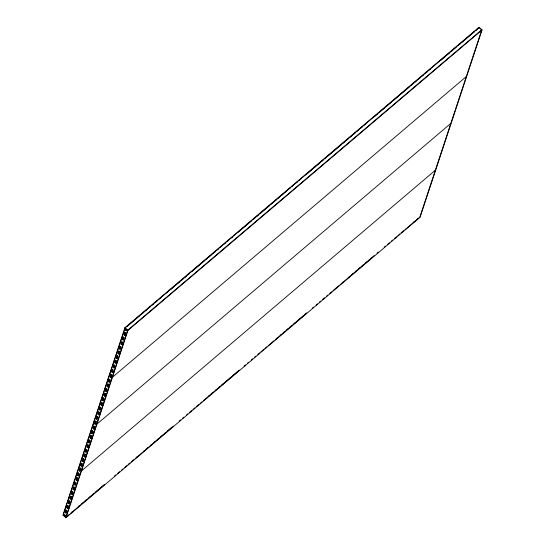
<?xml version="1.0" encoding="UTF-8"?>
<svg xmlns="http://www.w3.org/2000/svg" width="545" height="545" viewBox="0 0 545 545"><rect width="100%" height="100%" fill="white"/><g stroke="black" fill="none" stroke-linecap="round" stroke-linejoin="round"><path stroke-width="0.82" d="M124.914 327.709L62.954 515.045L65.993 517.75L420.086 217.291L482.046 29.955L479.007 27.25L124.914 327.709L127.946 330.413L65.993 517.75M63.206 515.27L125.166 327.933L479.259 27.475L475.962 30.404M404.915 229.724L419.834 217.067L450.81 123.402L96.969 424.078L93.938 421.374M450.872 123.218L466.036 77.37M466.241 76.743L481.794 29.73L127.694 330.181L65.741 517.525L69.038 514.596M127.367 326.257L140.024 315.453M141.319 314.349L143.914 312.149M145.208 311.052L147.157 309.397M148.451 308.3L150.4 306.651M152.348 304.996L153.642 303.899M155.591 302.243L157.532 300.595M159.481 298.946L160.775 297.843M166.613 292.89L167.908 291.793M170.81 289.395L176.001 284.994M177.295 283.891L179.891 281.69M181.185 280.593L183.134 278.938M184.428 277.841L186.376 276.186M188.318 274.537L189.619 273.44M191.561 271.785L193.509 270.136M194.497 269.23L204.879 260.421M206.173 259.325L212.012 254.372M213.306 253.268L215.255 251.62M217.196 249.971L218.497 248.867M220.439 247.219L222.387 245.57M224.329 243.915L225.63 242.818M227.572 241.162L228.873 240.066M231.468 237.865L232.763 236.762M238.254 232.17L240.842 229.97M242.144 228.866L247.982 223.913M249.276 222.816L251.218 221.168M253.166 219.512L255.115 217.864M256.409 216.76L258.357 215.112M260.299 213.463L269.727 205.397M271.029 204.293L276.86 199.341M278.161 198.244L280.103 196.588M281.404 195.492L284 193.291M285.294 192.187L287.242 190.539M289.184 188.89L290.485 187.787M292.427 186.138L293.721 185.034M296.317 182.834L297.618 181.737M299.559 180.082L300.86 178.985M305.691 174.945L312.823 168.895M314.124 167.792L316.066 166.143M317.367 165.04L319.956 162.839M321.257 161.742L323.199 160.087M325.147 158.438L326.441 157.335M328.097 155.87L341.715 144.316M343.009 143.212L344.958 141.564M346.252 140.46L348.848 138.26M350.149 137.163L352.09 135.507M353.392 134.411L355.333 132.755M357.282 131.107L358.576 130.01M361.171 127.809L362.466 126.706M364.414 125.057L365.709 123.953M373.134 117.72L377.671 113.871M378.966 112.767L380.914 111.119M382.209 110.015L384.804 107.815M386.105 106.718L388.047 105.062M389.341 103.966L391.29 102.317M393.238 100.662L394.532 99.565M394.893 99.19L409.813 86.532M411.107 85.436L413.703 83.235M414.997 82.132L416.945 80.483M418.24 79.379L420.188 77.731M422.13 76.082L423.431 74.978M425.373 73.33L427.321 71.674M429.269 70.026L430.564 68.929M440.571 60.495L445.762 56.094M447.057 54.991L449.652 52.79M450.947 51.693L452.895 50.045M454.189 48.941L456.138 47.292M458.079 45.637L460.028 43.988M461.322 42.892L474.661 31.508M127.946 330.413L482.046 29.955M82.377 469.586L81.287 470.512L78.759 468.257M71.354 512.566L72.648 511.462M78.487 506.516L79.788 505.413M81.73 503.764L83.678 502.108M84.972 501.012L86.921 499.363M88.862 497.708L90.811 496.059M92.105 494.955L94.053 493.307M95.348 492.21L97.943 490.01M99.238 488.906L104.429 484.505M136.202 457.541L137.497 456.444M143.335 451.492L144.629 450.388M146.578 448.739L147.872 447.636M150.468 445.435L151.762 444.339M153.71 442.683L155.659 441.034M156.953 439.938L158.895 438.282M160.196 437.185L162.792 434.985M164.086 433.881L166.034 432.233M167.329 431.129L171.866 427.28M208.183 396.467L209.478 395.363M211.426 393.715L212.72 392.618M215.316 390.411L216.61 389.314M218.559 387.665L219.853 386.562M221.801 384.913L223.743 383.258M225.044 382.161L227.633 379.96M228.934 378.857L230.876 377.208M232.177 376.105L239.309 370.055M276.267 338.69L277.569 337.593M280.164 335.393L281.458 334.289M283.407 332.641L284.701 331.537M286.643 329.889L288.591 328.24M289.885 327.136L291.834 325.488M293.782 323.832L295.724 322.184M297.018 321.087L302.857 316.134M304.158 315.03L306.746 312.83M348.248 277.616L349.549 276.513M351.491 274.864L353.439 273.215M355.381 271.56L356.682 270.463M358.624 268.814L360.572 267.159M361.866 266.062L363.815 264.407M365.109 263.31L367.705 261.109M368.999 260.006L374.19 255.605M413.096 222.592L414.398 221.495M416.339 219.839L417.633 218.743M70.278 513.669L104.647 484.505M114.436 476.071L115.731 474.974M117.679 473.326L119.627 471.67M121.515 470.199L122.87 468.918M124.757 467.447L126.76 465.621M128.055 464.517L130.003 462.869M131.297 461.765L133.893 459.564M135.133 458.645L173.392 426.176M179.291 421.047L180.586 419.943M182.534 418.294L183.828 417.191M186.363 415.174L187.718 413.893M189.667 412.245L191.608 410.589M192.91 409.493L194.851 407.837M196.152 406.74L198.748 404.54M199.981 403.613L201.991 401.788M203.285 400.684L238.894 370.6M244.14 366.015L245.441 364.918M247.382 363.263L248.684 362.166M251.218 360.143L252.573 358.862M254.515 357.213L255.816 356.11M257.758 354.461L259.706 352.813M261 351.709L263.596 349.508M264.836 348.589L266.839 346.756M268.14 345.659L273.972 340.707M275.211 339.78L305.691 313.92M312.237 308.238L313.532 307.135M316.066 305.111L317.428 303.838M319.37 302.182L320.671 301.085M322.613 299.43L324.561 297.781M326.448 296.31L327.804 295.029M329.691 293.557L331.694 291.732M332.988 290.628L338.827 285.675M340.066 284.756L372.494 257.24M377.092 253.207L378.387 252.11M384.225 247.158L385.519 246.054M387.468 244.405L389.409 242.757M391.296 241.285L392.652 240.004M394.539 238.533L396.549 236.7M397.843 235.603L399.792 233.948M401.086 232.851L403.681 230.651M479.205 27.652L481.732 29.907M466.302 76.566L112.461 377.242L109.422 374.538M435.326 170.231L81.477 470.914L78.446 468.209M125.105 328.11L127.639 330.365M123.572 332.757L126.099 335.012M122.032 337.403L124.56 339.658M120.493 342.056L123.027 344.304M118.96 346.702L121.487 348.957M117.42 351.348L119.948 353.603M115.887 355.994L118.415 358.249M114.348 360.647L116.875 362.895M112.808 365.293L115.336 367.548M111.275 369.939L113.803 372.194M109.736 374.585L112.263 376.84M109.62 374.946L112.147 377.201M108.08 379.593L110.608 381.847M106.541 384.239L109.075 386.494M105.008 388.885L107.535 391.14M103.468 393.538L105.996 395.793M101.935 398.184L104.463 400.439M100.396 402.83L102.923 405.085M98.856 407.476L101.384 409.731M97.323 412.129L99.851 414.377M95.784 416.775L98.311 419.03M94.244 421.421L96.778 423.676M94.128 421.782L96.656 424.03M92.589 426.428L95.123 428.683M91.056 431.075L93.583 433.33M89.516 435.721L92.044 437.976M87.983 440.374L90.511 442.622M86.444 445.02L88.971 447.275M84.904 449.666L87.432 451.921M83.371 454.312L85.899 456.567M81.832 458.965L84.359 461.213M80.292 463.611L82.826 465.866M78.637 468.611L81.171 470.866M77.104 473.264L79.631 475.519M75.564 477.911L78.092 480.165M74.031 482.557L76.559 484.812M72.492 487.203L75.019 489.458M70.952 491.856L73.48 494.104M69.419 496.502L71.947 498.757M67.88 501.148L70.407 503.403M66.34 505.794L68.874 508.049M64.807 510.447L67.335 512.695M63.268 515.093L65.795 517.348M64.378 515.454L64.978 516.067L64.378 515.454M64.569 514.746L65.237 515.427L64.569 514.746M65.332 512.423L66.006 513.097L65.332 512.423M65.598 511.775L66.197 512.382L65.598 511.775M65.911 510.808L66.517 511.421L65.945 510.76M66.102 510.093L66.769 510.774L66.102 510.093M66.871 507.77L67.539 508.451L66.871 507.77M67.13 507.123L67.737 507.736L67.13 507.123M67.451 506.162L68.05 506.768L67.451 506.162M67.641 505.447L68.309 506.128L67.641 505.447M68.411 503.124L69.079 503.805L68.411 503.124M68.67 502.476L69.27 503.09L68.67 502.476M68.99 501.509L69.59 502.122L69.017 501.461M69.174 500.8L69.849 501.482L69.174 500.8M69.944 498.477L70.618 499.159L69.944 498.477M70.203 497.83L70.809 498.443L70.203 497.83M70.523 496.863L71.129 497.476L70.523 496.863M70.714 496.154L71.381 496.836L70.714 496.154M71.484 493.831L72.151 494.513L71.484 493.831M71.742 493.184L72.342 493.79L71.742 493.184M72.063 492.217L72.662 492.83L72.063 492.217M72.253 491.508L72.921 492.183L72.253 491.508M73.016 489.178L73.691 489.86L73.016 489.178M73.282 488.531L73.882 489.144L73.282 488.531M73.602 487.571L74.202 488.177L73.602 487.571M73.786 486.855L74.461 487.537L73.82 486.801M74.556 484.532L75.224 485.214L74.556 484.532M74.815 483.885L75.421 484.498L74.849 483.837M75.135 482.918L75.741 483.531L75.135 482.918M75.326 482.209L75.993 482.89L75.326 482.209M76.096 479.886L76.763 480.567L76.13 479.832M76.355 479.239L76.954 479.852L76.355 479.239M76.675 478.272L77.274 478.885L76.675 478.272M76.865 477.563L77.533 478.244L76.865 477.563M77.628 475.24L78.303 475.921L77.628 475.24M77.894 474.593L78.494 475.199L77.921 474.545M78.207 473.625L78.814 474.239L78.207 473.625M78.398 472.917L79.073 473.591L78.432 472.862M79.168 470.587L79.836 471.268L79.202 470.539M79.427 469.94L80.033 470.553L79.427 469.94M79.863 468.618L80.469 469.231L79.863 468.618M80.054 467.91L80.728 468.591L80.054 467.91M80.824 465.587L81.491 466.268L80.824 465.587M81.082 464.94L81.689 465.546L81.082 464.94M81.403 463.972L82.002 464.585L81.43 463.924M81.593 463.264L82.261 463.938L81.593 463.264M82.363 460.934L83.031 461.615L82.363 460.934M82.622 460.287L83.222 460.9L82.622 460.287M82.942 459.326L83.542 459.939L82.942 459.326M83.126 458.611L83.801 459.292L83.126 458.611M83.896 456.288L84.57 456.969L83.896 456.288M84.155 455.64L84.761 456.254L84.155 455.64M84.475 454.673L85.081 455.286L84.509 454.625M84.666 453.965L85.333 454.646L84.666 453.965M85.436 451.642L86.103 452.323L85.436 451.642M85.694 450.994L86.294 451.607L85.694 450.994M86.015 450.027L86.614 450.64L86.015 450.027M86.205 449.318L86.873 450L86.205 449.318M86.968 446.995L87.643 447.677L86.968 446.995M87.234 446.348L87.834 446.955L87.234 446.348M87.554 445.381L88.154 445.994L87.582 445.333M87.738 444.672L88.413 445.354L87.738 444.672M88.508 442.349L89.176 443.024L88.508 442.349M88.767 441.695L89.373 442.308L88.767 441.695M89.087 440.735L89.693 441.348L89.087 440.735M89.278 440.019L89.945 440.701L89.278 440.019M90.048 437.696L90.715 438.378L90.048 437.696M90.306 437.049L90.906 437.662L90.306 437.049M90.627 436.089L91.226 436.695L90.627 436.089M90.817 435.373L91.485 436.055L90.817 435.373M91.58 433.05L92.255 433.731L91.58 433.05M91.846 432.403L92.446 433.016L91.846 432.403M92.16 431.436L92.766 432.049L92.16 431.436M92.35 430.727L93.025 431.408L92.35 430.727M93.12 428.404L93.788 429.085L93.12 428.404M93.379 427.757L93.985 428.37L93.413 427.709M93.699 426.79L94.299 427.403L93.699 426.79M93.89 426.081L94.558 426.762L93.924 426.026M94.66 423.758L95.327 424.432L94.694 423.703M94.919 423.111L95.518 423.717L94.919 423.111M95.355 421.782L95.954 422.395L95.382 421.735M95.545 421.074L96.213 421.755L95.545 421.074M96.315 418.751L96.983 419.432L96.349 418.696M96.574 418.104L97.173 418.717L96.574 418.104M96.894 417.136L97.494 417.749L96.921 417.089M97.078 416.428L97.753 417.109L97.112 416.373M97.848 414.105L98.522 414.779L97.848 414.105M98.107 413.457L98.713 414.064L98.141 413.403M98.427 412.49L99.033 413.103L98.427 412.49M98.618 411.775L99.285 412.456L98.618 411.775M99.388 409.452L100.055 410.133L99.388 409.452M99.646 408.805L100.246 409.418L99.646 408.805M99.967 407.844L100.566 408.45L99.994 407.796M100.157 407.129L100.825 407.81L100.157 407.129M100.927 404.806L101.595 405.487L100.927 404.806M101.186 404.158L101.786 404.772L101.186 404.158M101.506 403.191L102.106 403.804L101.506 403.191M101.69 402.482L102.365 403.164L101.69 402.482M102.46 400.159L103.128 400.841L102.46 400.159M102.719 399.512L103.325 400.125L102.719 399.512M103.039 398.545L103.645 399.158L103.073 398.497M103.23 397.836L103.897 398.518L103.23 397.836M104 395.513L104.667 396.195L104 395.513M104.258 394.866L104.858 395.472L104.258 394.866M104.579 393.899L105.178 394.512L104.579 393.899M104.769 393.19L105.437 393.865L104.769 393.19M105.532 390.86L106.207 391.542L105.532 390.86M105.798 390.213L106.398 390.826L105.798 390.213M106.111 389.253L106.718 389.859L106.111 389.253M106.302 388.537L106.977 389.219L106.302 388.537M107.072 386.214L107.74 386.895L107.072 386.214M107.331 385.567L107.937 386.18L107.331 385.567M107.651 384.6L108.251 385.213L107.651 384.6M107.842 383.891L108.51 384.572L107.842 383.891M108.612 381.568L109.279 382.249L108.612 381.568M108.871 380.921L109.47 381.534L108.871 380.921M109.191 379.954L109.79 380.567L109.191 379.954M109.375 379.245L110.049 379.926L109.375 379.245M110.145 376.922L110.819 377.603L110.145 376.922M110.403 376.275L111.01 376.881L110.403 376.275M110.846 374.946L111.446 375.56L110.873 374.899M111.03 374.238L111.705 374.919L111.03 374.238M111.8 371.915L112.474 372.596L111.834 371.86M112.059 371.268L112.665 371.881L112.059 371.268M112.379 370.3L112.985 370.913L112.413 370.253M112.57 369.592L113.237 370.273L112.604 369.537M113.34 367.269L114.007 367.95L113.34 367.269M113.598 366.621L114.198 367.228L113.626 366.574M113.919 365.654L114.518 366.267L113.919 365.654M114.109 364.946L114.777 365.627L114.109 364.946M114.879 362.623L115.547 363.297L114.906 362.568M115.138 361.969L115.738 362.582L115.138 361.969M115.458 361.008L116.058 361.621L115.486 360.96M115.642 360.293L116.317 360.974L115.642 360.293M116.412 357.97L117.086 358.651L116.412 357.97M116.671 357.322L117.277 357.936L116.705 357.275M116.991 356.362L117.597 356.968L116.991 356.362M117.182 355.647L117.849 356.328L117.216 355.592M117.952 353.324L118.619 354.005L117.952 353.324M118.211 352.676L118.81 353.289L118.211 352.676M118.531 351.709L119.13 352.322L118.558 351.661M118.721 351L119.389 351.682L118.721 351M119.484 348.677L120.159 349.359L119.484 348.677M119.75 348.03L120.35 348.643L119.75 348.03M120.064 347.063L120.67 347.676L120.064 347.063M120.254 346.354L120.929 347.036L120.254 346.354M121.024 344.031L121.692 344.706L121.024 344.031M121.283 343.377L121.889 343.99L121.283 343.377M121.603 342.417L122.209 343.03L121.603 342.417M121.794 341.701L122.462 342.383L121.794 341.701M122.564 339.378L123.231 340.06L122.564 339.378M122.823 338.731L123.422 339.344L122.823 338.731M123.143 337.771L123.742 338.377L123.17 337.716M123.327 337.055L124.001 337.736L123.327 337.055M124.097 334.732L124.771 335.413L124.097 334.732M124.355 334.085L124.962 334.698L124.355 334.085M124.676 333.118L125.282 333.731L124.676 333.118M124.866 332.409L125.534 333.09L124.866 332.409M125.636 330.086L126.304 330.767L125.636 330.086M125.895 329.439L126.501 330.052L125.895 329.439"/></g></svg>
